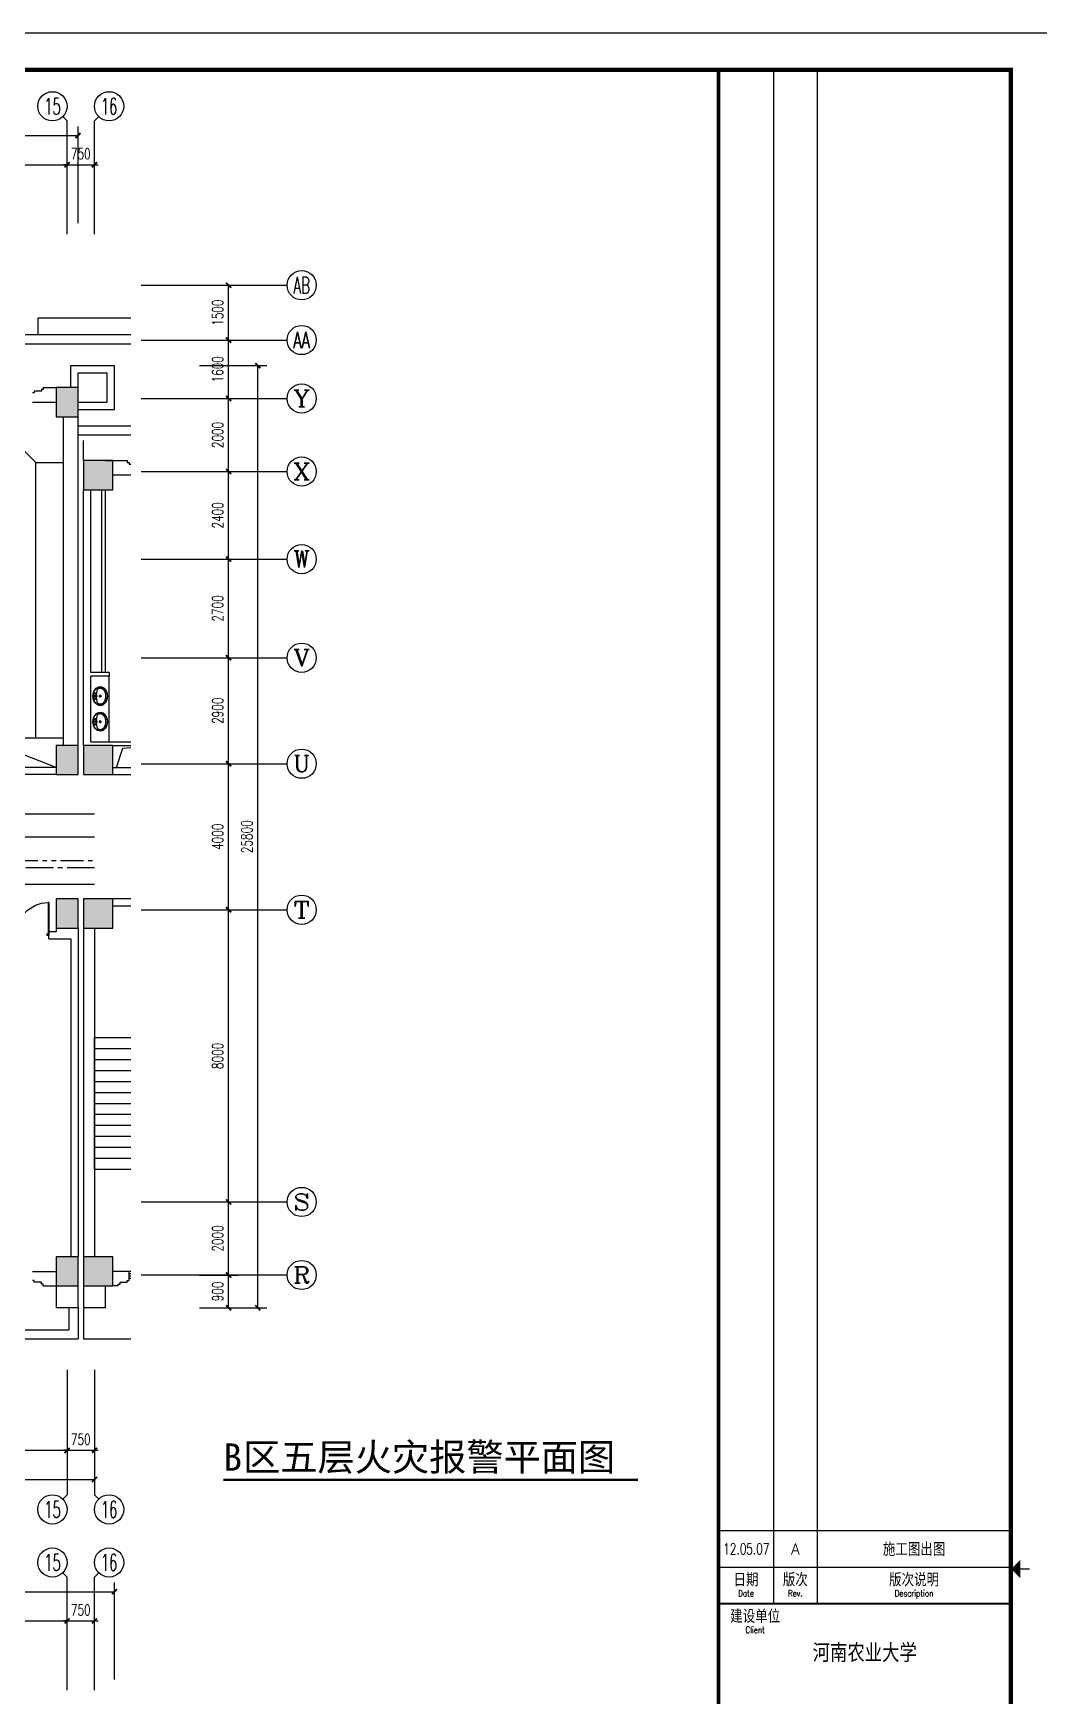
# Model space of a CAD drawing. Extents: x 190999 to 918899, y -200814 to 215286.
# Drawn here: x 401037 to 428562, y -57834 to -12314 of the extents above; entities that cross this region are included whole.
import ezdxf
from ezdxf.enums import TextEntityAlignment as Align

# ---------------------------------------------------------------- set-up
doc = ezdxf.new("R2010")
doc.units = 0
doc.header["$LTSCALE"] = 1000
doc.header["$MEASUREMENT"] = 0
doc.linetypes.add('CENTER2', pattern=[1.125, 0.75, -0.125, 0.125, -0.125])
doc.linetypes.add('PHANTOM2', pattern=[1.25, 0.625, -0.125, 0.125, -0.125, 0.125, -0.125])
doc.layers.get('Defpoints').update_dxf_attribs({"color": 1})
for name, color, linetype in [('00-WIRE-4', 6, 'Continuous'), ('A-卫生间', 250, 'Continuous'), ('A-墙线', 2, 'Continuous'), ('A-外包装修', 250, 'Continuous'), ('A-外窗', 145, 'Continuous'), ('A-家具', 250, 'Continuous'), ('A-门', 167, 'Continuous'), ('AXIS', 3, 'Continuous'), ('AXIS_TEXT', 7, 'Continuous'), ('COLUMN', 2, 'Continuous'), ('DIM_SYMB', 3, 'Continuous'), ('PUB_HATCH', 250, 'Continuous'), ('PUB_TEXT', 7, 'Continuous'), ('STAIR', 5, 'Continuous'), ('图框', 189, 'Continuous'), ('洞口线', 165, 'Continuous')]:
    doc.layers.add(name, color=color, linetype=linetype)
doc.styles.add('_TCH_AXIS', font='COMPLEX', dxfattribs={"bigfont": 'GBCBIG'})
doc.styles.add('COMPLEX', font='COMPLEX')
doc.styles.add('DIM_FONT', font='SIMPLEX', dxfattribs={"width": 0.7, "bigfont": 'GBCBIG'})
doc.styles.add('HT', font='simhei.ttf')
doc.styles.add('TKZ1_tjhts.shx', font='tjromant.shx', dxfattribs={"bigfont": 'tjhts.shx'})
doc.styles.add('TKZ2_tjkts.shx', font='tjromant.shx', dxfattribs={"bigfont": 'tjkts.shx'})
doc.styles.add('XXK', font='romans.shx', dxfattribs={"width": 0.75, "bigfont": 'hzf.shx'})
doc.linetypes.add('4INE', pattern='A,1,-0.15,["4",XXK,S=0.3,R=0,X=-0.1,Y=-0.1],-0.25', length=1.4)
doc.linetypes.add('BIG-DLINE', pattern='A,1,-0.15,["D",XXK,S=0.2,R=0,X=-0.1,Y=-0.09],-0.2', length=1.35)
doc.dimstyles.new('DIMN', dxfattribs={"dimtxt": 300, "dimasz": 100, "dimexe": 250, "dimexo": 300, "dimgap": 150, "dimtad": 1, "dimdec": 0, "dimzin": 0, "dimdsep": 46, "dimtxsty": 'DIM_FONT', "dimblk": 'ARCHTICK', "dimcen": 0.09, "dimclrt": 7, "dimazin": 2, "dimtfac": 1, "dimtdec": 0, "dimtix": 1, "dimtmove": 2, "dimatfit": 3, "dimfxl": 0, "dimtolj": 1, "dimtzin": 0, "dimarcsym": 0})

# ---------------------------------------------------------------- blocks, each defined once
blk = doc.blocks.new('TJAD_TK_A0')
at = {"layer": '图框'}
for p, q in [((2162, 399.3), (973, 399.3)), ((2087, 389.3), (2087, -30.7)), ((2099, 389.3), (2099, -30.7)), ((2072, -10.7), (2152, -10.7)), ((2072, -20.7), (2152, -20.7)), ((2072, -30.7), (2152, -30.7))]:
    blk.add_line(p, q, dxfattribs=at)
at = {"layer": '图框', "const_width": 1.2}
blk.add_lwpolyline([(2152, -431.7), (2152, 389.3), (998, 389.3), (998, -431.7)], close=True, dxfattribs=at)
at = {"layer": '图框'}
for points, const_width in [([(2072, 389.3), (2072, -431.7)], 1), ([(2154.61, -21.2), (2157.11, -21.2)], 0.3), ([(2072, -30.7), (2152, -30.7)], 0.6)]:
    blk.add_lwpolyline(points, dxfattribs=dict(at, const_width=const_width))
blk.add_solid([(2154.61, -23.7), (2154.61, -18.7), (2152.11, -21.2)], dxfattribs=at)
at = {"layer": '图框', "color": 3, "style": 'TKZ1_tjhts.shx'}
for s, height, p in [('施工图出图', 3.6, (2125.5, -15.83)), ('A', 3, (2093, -15.7)), ('河南农业大学', 5, (2112, -44.2))]:
    blk.add_text(s, height=height, dxfattribs=at).set_placement(p, align=Align.MIDDLE_CENTER)
at = {"layer": '图框', "color": 3, "style": 'TKZ1_tjhts.shx', "width": 0.7}
blk.add_text('12.05.07', height=3, dxfattribs=at).set_placement((2079.58, -15.7), align=Align.MIDDLE_CENTER)
at = {"layer": '图框', "style": 'TKZ2_tjkts.shx'}
for s, p in [('日期', (2079.5, -24.16)), ('版次', (2093, -24.16)), ('版次说明', (2125.5, -24.16)), ('建设单位', (2082, -34.16))]:
    blk.add_text(s, height=3.6, dxfattribs=at).set_placement(p, align=Align.MIDDLE_CENTER)
at = {"layer": '图框', "style": 'TKZ2_tjkts.shx', "width": 0.8}
for s, p in [('Date', (2079.5, -27.86)), ('Rev.', (2093, -27.86)), ('Description', (2125.5, -27.86)), ('Client', (2082, -37.86))]:
    blk.add_text(s, height=1.8, dxfattribs=at).set_placement(p, align=Align.MIDDLE_CENTER)
blk = doc.blocks.new('m1800')
at = {"layer": 'A-墙线'}
for p, q in [((-900, -100), (-900, 100)), ((900, -100), (900, 100))]:
    blk.add_line(p, q, dxfattribs=at)
at = {"layer": 'A-门'}
for p, q in [((-900, 900), (-900, 0)), ((-900, 900), (-880, 900)), ((-880, 900), (-880, 50)), ((880, 900), (880, 50)), ((900, 900), (880, 900)), ((900, 900), (900, 0)), ((-900, 50), (-870, 50)), ((-900, 0), (-850, 0)), ((-870, 50), (-870, 30)), ((-870, 30), (-850, 30)), ((-850, 30), (-850, 0)), ((850, 30), (850, 0)), ((870, 30), (850, 30)), ((900, 0), (850, 0)), ((870, 50), (870, 30)), ((900, 50), (870, 50))]:
    blk.add_line(p, q, dxfattribs=at)
for centre, start, end in [((-900, 0), 0, 88.7267), ((900, 0), 91.2733, 180)]:
    blk.add_arc(centre, 900, start, end, dxfattribs=at)
blk = doc.blocks.new('手盆')
at = {"layer": 'A-卫生间'}
for p, q in [((113, 12), (46, 16)), ((160, 0), (235, 0)), ((198, -37), (198, 38)), ((113, -11), (46, -16))]:
    blk.add_line(p, q, dxfattribs=at)
for centre, major_axis, ratio, start_param, end_param in [((198, 0), (0, 259), 0.763797, 3.141593, 9.424778), ((194, 0), (0, 259), 0.413212, 0.351725, 1.519021), ((106, 0), (0, 13.9), 0.9, 3.760941, 5.663837), ((194, 0), (0, 259), 0.413212, 1.620217, 2.789865)]:
    blk.add_ellipse(centre, major_axis=major_axis, ratio=ratio, start_param=start_param, end_param=end_param, dxfattribs=at)
for centre, major_axis in [((46, 0), (0, 15.8)), ((56, 71), (0, 20.6)), ((56, 71), (0, 15.6)), ((198, 0), (0, 23.4)), ((56, -71), (0, 20.6)), ((56, -71), (0, 15.6))]:
    blk.add_ellipse(centre, major_axis=major_axis, ratio=0.9, dxfattribs=at)
for points, knots in [([(198, -249), (204, -249), (211, -249), (228, -246), (239, -243), (260, -236), (270, -231), (290, -218), (299, -211), (317, -194), (325, -185), (340, -164), (347, -153), (360, -129), (365, -116), (374, -90), (378, -76), (383, -48), (385, -34), (387, -5), (387, 9), (385, 38), (383, 52), (377, 80), (373, 94), (364, 120), (358, 133), (345, 156), (338, 167), (323, 187), (314, 197), (296, 213), (287, 220), (267, 232), (257, 237), (236, 244), (225, 247), (204, 249), (193, 249), (171, 247), (161, 245), (140, 237), (129, 232), (110, 221), (100, 213), (82, 197), (74, 188), (58, 168), (51, 157), (38, 133), (32, 121), (23, 95), (19, 81), (13, 53), (11, 39), (9, 10), (9, -4), (10, -33), (12, -47), (18, -75), (21, -89), (30, -115), (36, -128), (48, -152), (55, -163), (70, -184), (78, -193), (96, -210), (105, -218), (125, -230), (135, -235), (156, -243), (167, -246), (184, -249), (191, -249), (198, -249)], [0, 0, 0, 0, 0.105369, 0.105369, 0.278747, 0.278747, 0.452125, 0.452125, 0.625504, 0.625504, 0.798882, 0.798882, 0.97226, 0.97226, 1.145639, 1.145639, 1.319017, 1.319017, 1.492395, 1.492395, 1.665774, 1.665774, 1.839152, 1.839152, 2.01253, 2.01253, 2.185909, 2.185909, 2.359287, 2.359287, 2.532665, 2.532665, 2.706044, 2.706044, 2.879422, 2.879422, 3.0528, 3.0528, 3.226179, 3.226179, 3.399557, 3.399557, 3.572935, 3.572935, 3.746313, 3.746313, 3.919692, 3.919692, 4.09307, 4.09307, 4.266448, 4.266448, 4.439827, 4.439827, 4.613205, 4.613205, 4.786583, 4.786583, 4.959962, 4.959962, 5.13334, 5.13334, 5.306718, 5.306718, 5.480097, 5.480097, 5.653475, 5.653475, 5.826853, 5.826853, 6.000232, 6.000232, 6.17361, 6.17361, 6.283185, 6.283185, 6.283185, 6.283185]), ([(119, -185), (121, -187), (123, -188), (130, -193), (135, -196), (146, -202), (152, -205), (163, -209), (169, -210), (180, -213), (186, -214), (194, -214), (196, -214), (198, -214), (204, -214), (209, -214), (222, -212), (229, -210), (241, -206), (245, -204), (254, -200), (259, -197), (269, -191), (275, -187), (286, -178), (291, -173), (300, -162), (304, -158), (314, -145), (319, -137), (327, -123), (329, -118), (334, -107), (336, -101), (341, -89), (343, -83), (346, -71), (348, -64), (351, -49), (352, -40), (354, -22), (355, -13), (355, 5), (355, 14), (354, 32), (352, 41), (349, 58), (348, 66), (343, 81), (341, 89), (335, 104), (332, 111), (326, 125), (322, 132), (314, 144), (310, 150), (301, 162), (296, 167), (287, 177), (281, 181), (272, 189), (267, 192), (256, 199), (250, 202), (238, 207), (233, 209), (223, 211), (217, 212), (205, 214), (198, 214), (186, 213), (181, 213), (171, 211), (166, 210), (151, 205), (141, 200), (128, 191), (123, 188), (119, 185)], [5.740897, 5.740897, 5.740897, 5.740897, 5.780874, 5.780874, 5.896829, 5.896829, 6.012784, 6.012784, 6.128739, 6.128739, 6.240697, 6.240697, 6.283185, 6.283185, 6.283185, 6.399826, 6.399826, 6.5409, 6.5409, 6.634, 6.634, 6.7271, 6.7271, 6.852188, 6.852188, 6.977276, 6.977276, 7.077377, 7.077377, 7.229977, 7.229977, 7.317389, 7.317389, 7.404801, 7.404801, 7.497094, 7.497094, 7.589386, 7.589386, 7.712334, 7.712334, 7.835281, 7.835281, 7.958228, 7.958228, 8.081175, 8.081175, 8.194983, 8.194983, 8.30879, 8.30879, 8.422598, 8.422598, 8.537599, 8.537599, 8.6526, 8.6526, 8.767602, 8.767602, 8.884432, 8.884432, 8.982435, 8.982435, 9.119467, 9.119467, 9.224191, 9.224191, 9.328914, 9.328914, 9.470087, 9.470087, 9.571187, 9.571187, 9.672288, 9.672288, 9.874489, 9.874489, 9.967059, 9.967059, 9.967059, 9.967059])]:
    blk.add_open_spline(points, degree=3, knots=knots, dxfattribs=at)
blk.add_point((46, 0), dxfattribs=at)
blk = doc.blocks.new('_ArchTick')
at = {"const_width": 0.5}
blk.add_lwpolyline([(-0.7, -0.7), (0.7, 0.7)], dxfattribs=at)
blk = doc.blocks.new('*D1419')
at = {"layer": 'AXIS', "color": 0, "lineweight": -2}
for p, q in [((395712, -57385), (395712, -55535)), ((401962, -57385), (401962, -55535)), ((395712, -55785), (401962, -55785))]:
    blk.add_line(p, q, dxfattribs=at)
at = {"layer": 'Defpoints', "color": 0}
for p in [(401962, -55785), (395712, -57685), (401962, -57685)]:
    blk.add_point(p, dxfattribs=at)
at = {"layer": 'AXIS', "color": 0, "lineweight": -2, "xscale": 100, "yscale": 100, "zscale": 100, "rotation": 180}
blk.add_blockref('_ArchTick', (395712, -55785), dxfattribs=at)
at = {"layer": 'AXIS', "color": 0, "lineweight": -2, "xscale": 100, "yscale": 100, "zscale": 100}
blk.add_blockref('_ArchTick', (401962, -55785), dxfattribs=at)
at = {"layer": 'AXIS', "color": 7, "insert": (398837, -55485), "char_height": 300, "attachment_point": 5, "style": 'DIM_FONT'}
blk.add_mtext('\\A1;6250', dxfattribs=at)
blk = doc.blocks.new('*D1420')
at = {"layer": 'AXIS', "color": 0, "lineweight": -2}
for p, q in [((401962, -57385), (401962, -55535)), ((402712, -57385), (402712, -55535)), ((401962, -55785), (401862, -55785)), ((401962, -55785), (402712, -55785)), ((402712, -55785), (402812, -55785))]:
    blk.add_line(p, q, dxfattribs=at)
at = {"layer": 'Defpoints', "color": 0}
for p in [(402712, -55785), (401962, -57685), (402712, -57685)]:
    blk.add_point(p, dxfattribs=at)
at = {"layer": 'AXIS', "color": 0, "lineweight": -2, "xscale": 100, "yscale": 100, "zscale": 100}
blk.add_blockref('_ArchTick', (401962, -55785), dxfattribs=at)
at = {"layer": 'AXIS', "color": 0, "lineweight": -2, "xscale": 100, "yscale": 100, "zscale": 100, "rotation": 180}
blk.add_blockref('_ArchTick', (402712, -55785), dxfattribs=at)
at = {"layer": 'AXIS', "color": 7, "insert": (402337, -55485), "char_height": 300, "attachment_point": 5, "style": 'DIM_FONT'}
blk.add_mtext('\\A1;750', dxfattribs=at)
blk = doc.blocks.new('*D1421')
at = {"layer": 'AXIS', "color": 0, "lineweight": -2}
for p, q in [((325012, -57385), (325012, -54735)), ((325012, -54985), (403262, -54985)), ((403262, -57385), (403262, -54735))]:
    blk.add_line(p, q, dxfattribs=at)
at = {"layer": 'Defpoints', "color": 0}
for p in [(403262, -54985), (325012, -57685), (403262, -57685)]:
    blk.add_point(p, dxfattribs=at)
at = {"layer": 'AXIS', "color": 0, "lineweight": -2, "xscale": 100, "yscale": 100, "zscale": 100, "rotation": 180}
blk.add_blockref('_ArchTick', (325012, -54985), dxfattribs=at)
at = {"layer": 'AXIS', "color": 0, "lineweight": -2, "xscale": 100, "yscale": 100, "zscale": 100}
blk.add_blockref('_ArchTick', (403262, -54985), dxfattribs=at)
at = {"layer": 'AXIS', "color": 7, "insert": (364137, -54685), "char_height": 300, "attachment_point": 5, "style": 'DIM_FONT'}
blk.add_mtext('\\A1;78250', dxfattribs=at)
blk = doc.blocks.new('*D1438')
at = {"layer": 'AXIS', "color": 0, "lineweight": -2}
for p, q in [((405590, -46314), (406635, -46314)), ((406385, -47214), (406385, -46314)), ((405590, -47214), (406635, -47214))]:
    blk.add_line(p, q, dxfattribs=at)
at = {"layer": 'Defpoints', "color": 0}
for p in [(405290, -46314), (406385, -46314), (405290, -47214)]:
    blk.add_point(p, dxfattribs=at)
at = {"layer": 'AXIS', "color": 0, "lineweight": -2, "xscale": 100, "yscale": 100, "zscale": 100}
for p, rotation in [((406385, -46314), 90), ((406385, -47214), 270)]:
    blk.add_blockref('_ArchTick', p, dxfattribs=dict(at, rotation=rotation))
at = {"layer": 'AXIS', "color": 7, "insert": (406085, -46764), "char_height": 300, "attachment_point": 5, "rotation": 90, "style": 'DIM_FONT'}
blk.add_mtext('\\A1;900', dxfattribs=at)
blk = doc.blocks.new('*D1439')
at = {"layer": 'AXIS', "color": 0, "lineweight": -2}
for p, q in [((405590, -44314), (406635, -44314)), ((406385, -46314), (406385, -44314)), ((405590, -46314), (406635, -46314))]:
    blk.add_line(p, q, dxfattribs=at)
at = {"layer": 'Defpoints', "color": 0}
for p in [(405290, -44314), (406385, -44314), (405290, -46314)]:
    blk.add_point(p, dxfattribs=at)
at = {"layer": 'AXIS', "color": 0, "lineweight": -2, "xscale": 100, "yscale": 100, "zscale": 100}
for p, rotation in [((406385, -44314), 90), ((406385, -46314), 270)]:
    blk.add_blockref('_ArchTick', p, dxfattribs=dict(at, rotation=rotation))
at = {"layer": 'AXIS', "color": 7, "insert": (406085, -45314), "char_height": 300, "attachment_point": 5, "rotation": 90, "style": 'DIM_FONT'}
blk.add_mtext('\\A1;2000', dxfattribs=at)
blk = doc.blocks.new('*D1440')
at = {"layer": 'AXIS', "color": 0, "lineweight": -2}
for p, q in [((405590, -36314), (406635, -36314)), ((406385, -44314), (406385, -36314)), ((405590, -44314), (406635, -44314))]:
    blk.add_line(p, q, dxfattribs=at)
at = {"layer": 'Defpoints', "color": 0}
for p in [(405290, -36314), (406385, -36314), (405290, -44314)]:
    blk.add_point(p, dxfattribs=at)
at = {"layer": 'AXIS', "color": 0, "lineweight": -2, "xscale": 100, "yscale": 100, "zscale": 100}
for p, rotation in [((406385, -36314), 90), ((406385, -44314), 270)]:
    blk.add_blockref('_ArchTick', p, dxfattribs=dict(at, rotation=rotation))
at = {"layer": 'AXIS', "color": 7, "insert": (406085, -40314), "char_height": 300, "attachment_point": 5, "rotation": 90, "style": 'DIM_FONT'}
blk.add_mtext('\\A1;8000', dxfattribs=at)
blk = doc.blocks.new('*D1441')
at = {"layer": 'AXIS', "color": 0, "lineweight": -2}
for p, q in [((405590, -32314), (406635, -32314)), ((406385, -36314), (406385, -32314)), ((405590, -36314), (406635, -36314))]:
    blk.add_line(p, q, dxfattribs=at)
at = {"layer": 'Defpoints', "color": 0}
for p in [(405290, -32314), (406385, -32314), (405290, -36314)]:
    blk.add_point(p, dxfattribs=at)
at = {"layer": 'AXIS', "color": 0, "lineweight": -2, "xscale": 100, "yscale": 100, "zscale": 100}
for p, rotation in [((406385, -32314), 90), ((406385, -36314), 270)]:
    blk.add_blockref('_ArchTick', p, dxfattribs=dict(at, rotation=rotation))
at = {"layer": 'AXIS', "color": 7, "insert": (406085, -34314), "char_height": 300, "attachment_point": 5, "rotation": 90, "style": 'DIM_FONT'}
blk.add_mtext('\\A1;4000', dxfattribs=at)
blk = doc.blocks.new('*D1442')
at = {"layer": 'AXIS', "color": 0, "lineweight": -2}
for p, q in [((405590, -29414), (406635, -29414)), ((406385, -32314), (406385, -29414)), ((405590, -32314), (406635, -32314))]:
    blk.add_line(p, q, dxfattribs=at)
at = {"layer": 'Defpoints', "color": 0}
for p in [(405290, -29414), (406385, -29414), (405290, -32314)]:
    blk.add_point(p, dxfattribs=at)
at = {"layer": 'AXIS', "color": 0, "lineweight": -2, "xscale": 100, "yscale": 100, "zscale": 100}
for p, rotation in [((406385, -29414), 90), ((406385, -32314), 270)]:
    blk.add_blockref('_ArchTick', p, dxfattribs=dict(at, rotation=rotation))
at = {"layer": 'AXIS', "color": 7, "insert": (406085, -30864), "char_height": 300, "attachment_point": 5, "rotation": 90, "style": 'DIM_FONT'}
blk.add_mtext('\\A1;2900', dxfattribs=at)
blk = doc.blocks.new('*D1443')
at = {"layer": 'AXIS', "color": 0, "lineweight": -2}
for p, q in [((405590, -26714), (406635, -26714)), ((406385, -29414), (406385, -26714)), ((405590, -29414), (406635, -29414))]:
    blk.add_line(p, q, dxfattribs=at)
at = {"layer": 'Defpoints', "color": 0}
for p in [(405290, -26714), (406385, -26714), (405290, -29414)]:
    blk.add_point(p, dxfattribs=at)
at = {"layer": 'AXIS', "color": 0, "lineweight": -2, "xscale": 100, "yscale": 100, "zscale": 100}
for p, rotation in [((406385, -26714), 90), ((406385, -29414), 270)]:
    blk.add_blockref('_ArchTick', p, dxfattribs=dict(at, rotation=rotation))
at = {"layer": 'AXIS', "color": 7, "insert": (406085, -28064), "char_height": 300, "attachment_point": 5, "rotation": 90, "style": 'DIM_FONT'}
blk.add_mtext('\\A1;2700', dxfattribs=at)
blk = doc.blocks.new('*D1444')
at = {"layer": 'AXIS', "color": 0, "lineweight": -2}
for p, q in [((405590, -24314), (406635, -24314)), ((406385, -26714), (406385, -24314)), ((405590, -26714), (406635, -26714))]:
    blk.add_line(p, q, dxfattribs=at)
at = {"layer": 'Defpoints', "color": 0}
for p in [(405290, -24314), (406385, -24314), (405290, -26714)]:
    blk.add_point(p, dxfattribs=at)
at = {"layer": 'AXIS', "color": 0, "lineweight": -2, "xscale": 100, "yscale": 100, "zscale": 100}
for p, rotation in [((406385, -24314), 90), ((406385, -26714), 270)]:
    blk.add_blockref('_ArchTick', p, dxfattribs=dict(at, rotation=rotation))
at = {"layer": 'AXIS', "color": 7, "insert": (406085, -25514), "char_height": 300, "attachment_point": 5, "rotation": 90, "style": 'DIM_FONT'}
blk.add_mtext('\\A1;2400', dxfattribs=at)
blk = doc.blocks.new('*D1445')
at = {"layer": 'AXIS', "color": 0, "lineweight": -2}
for p, q in [((405590, -22314), (406635, -22314)), ((406385, -24314), (406385, -22314)), ((405590, -24314), (406635, -24314))]:
    blk.add_line(p, q, dxfattribs=at)
at = {"layer": 'Defpoints', "color": 0}
for p in [(405290, -22314), (406385, -22314), (405290, -24314)]:
    blk.add_point(p, dxfattribs=at)
at = {"layer": 'AXIS', "color": 0, "lineweight": -2, "xscale": 100, "yscale": 100, "zscale": 100}
for p, rotation in [((406385, -22314), 90), ((406385, -24314), 270)]:
    blk.add_blockref('_ArchTick', p, dxfattribs=dict(at, rotation=rotation))
at = {"layer": 'AXIS', "color": 7, "insert": (406085, -23314), "char_height": 300, "attachment_point": 5, "rotation": 90, "style": 'DIM_FONT'}
blk.add_mtext('\\A1;2000', dxfattribs=at)
blk = doc.blocks.new('*D1446')
at = {"layer": 'AXIS', "color": 0, "lineweight": -2}
for p, q in [((405590, -20714), (406635, -20714)), ((406385, -22314), (406385, -20714)), ((405590, -22314), (406635, -22314))]:
    blk.add_line(p, q, dxfattribs=at)
at = {"layer": 'Defpoints', "color": 0}
for p in [(405290, -20714), (406385, -20714), (405290, -22314)]:
    blk.add_point(p, dxfattribs=at)
at = {"layer": 'AXIS', "color": 0, "lineweight": -2, "xscale": 100, "yscale": 100, "zscale": 100}
for p, rotation in [((406385, -20714), 90), ((406385, -22314), 270)]:
    blk.add_blockref('_ArchTick', p, dxfattribs=dict(at, rotation=rotation))
at = {"layer": 'AXIS', "color": 7, "insert": (406085, -21514), "char_height": 300, "attachment_point": 5, "rotation": 90, "style": 'DIM_FONT'}
blk.add_mtext('\\A1;1600', dxfattribs=at)
blk = doc.blocks.new('*D1447')
at = {"layer": 'AXIS', "color": 0, "lineweight": -2}
for p, q in [((405590, -19214), (406635, -19214)), ((406385, -20714), (406385, -19214)), ((405590, -20714), (406635, -20714))]:
    blk.add_line(p, q, dxfattribs=at)
at = {"layer": 'Defpoints', "color": 0}
for p in [(405290, -19214), (406385, -19214), (405290, -20714)]:
    blk.add_point(p, dxfattribs=at)
at = {"layer": 'AXIS', "color": 0, "lineweight": -2, "xscale": 100, "yscale": 100, "zscale": 100}
for p, rotation in [((406385, -19214), 90), ((406385, -20714), 270)]:
    blk.add_blockref('_ArchTick', p, dxfattribs=dict(at, rotation=rotation))
at = {"layer": 'AXIS', "color": 7, "insert": (406085, -19964), "char_height": 300, "attachment_point": 5, "rotation": 90, "style": 'DIM_FONT'}
blk.add_mtext('\\A1;1500', dxfattribs=at)
blk = doc.blocks.new('*D1448')
at = {"layer": 'AXIS', "color": 0, "lineweight": -2}
for p, q in [((405590, -21414), (407435, -21414)), ((407185, -47214), (407185, -21414)), ((405590, -47214), (407435, -47214))]:
    blk.add_line(p, q, dxfattribs=at)
at = {"layer": 'Defpoints', "color": 0}
for p in [(405290, -21414), (407185, -21414), (405290, -47214)]:
    blk.add_point(p, dxfattribs=at)
at = {"layer": 'AXIS', "color": 0, "lineweight": -2, "xscale": 100, "yscale": 100, "zscale": 100}
for p, rotation in [((407185, -21414), 90), ((407185, -47214), 270)]:
    blk.add_blockref('_ArchTick', p, dxfattribs=dict(at, rotation=rotation))
at = {"layer": 'AXIS', "color": 7, "insert": (406885, -34314), "char_height": 300, "attachment_point": 5, "rotation": 90, "style": 'DIM_FONT'}
blk.add_mtext('\\A1;25800', dxfattribs=at)
blk = doc.blocks.new('*D1472')
at = {"layer": 'AXIS', "color": 0, "lineweight": -2}
for p, q in [((395712, -17514), (395712, -15664)), ((395712, -15914), (401962, -15914)), ((401962, -17514), (401962, -15664))]:
    blk.add_line(p, q, dxfattribs=at)
at = {"layer": 'Defpoints', "color": 0}
for p in [(401962, -15914), (395712, -17814), (401962, -17814)]:
    blk.add_point(p, dxfattribs=at)
at = {"layer": 'AXIS', "color": 0, "lineweight": -2, "xscale": 100, "yscale": 100, "zscale": 100, "rotation": 180}
blk.add_blockref('_ArchTick', (395712, -15914), dxfattribs=at)
at = {"layer": 'AXIS', "color": 0, "lineweight": -2, "xscale": 100, "yscale": 100, "zscale": 100}
blk.add_blockref('_ArchTick', (401962, -15914), dxfattribs=at)
at = {"layer": 'AXIS', "color": 7, "insert": (398837, -15614), "char_height": 300, "attachment_point": 5, "style": 'DIM_FONT'}
blk.add_mtext('\\A1;6250', dxfattribs=at)
blk = doc.blocks.new('*D1473')
at = {"layer": 'AXIS', "color": 0, "lineweight": -2}
for p, q in [((401962, -15914), (401862, -15914)), ((401962, -17514), (401962, -15664)), ((401962, -15914), (402712, -15914)), ((402712, -17514), (402712, -15664)), ((402712, -15914), (402812, -15914))]:
    blk.add_line(p, q, dxfattribs=at)
at = {"layer": 'Defpoints', "color": 0}
for p in [(402712, -15914), (401962, -17814), (402712, -17814)]:
    blk.add_point(p, dxfattribs=at)
at = {"layer": 'AXIS', "color": 0, "lineweight": -2, "xscale": 100, "yscale": 100, "zscale": 100}
blk.add_blockref('_ArchTick', (401962, -15914), dxfattribs=at)
at = {"layer": 'AXIS', "color": 0, "lineweight": -2, "xscale": 100, "yscale": 100, "zscale": 100, "rotation": 180}
blk.add_blockref('_ArchTick', (402712, -15914), dxfattribs=at)
at = {"layer": 'AXIS', "color": 7, "insert": (402337, -15614), "char_height": 300, "attachment_point": 5, "style": 'DIM_FONT'}
blk.add_mtext('\\A1;750', dxfattribs=at)
blk = doc.blocks.new('*D1474')
at = {"layer": 'AXIS', "color": 0, "lineweight": -2}
for p, q in [((325012, -17514), (325012, -14864)), ((402262, -17514), (402262, -14864)), ((325012, -15114), (402262, -15114))]:
    blk.add_line(p, q, dxfattribs=at)
at = {"layer": 'Defpoints', "color": 0}
for p in [(402262, -15114), (325012, -17814), (402262, -17814)]:
    blk.add_point(p, dxfattribs=at)
at = {"layer": 'AXIS', "color": 0, "lineweight": -2, "xscale": 100, "yscale": 100, "zscale": 100, "rotation": 180}
blk.add_blockref('_ArchTick', (325012, -15114), dxfattribs=at)
at = {"layer": 'AXIS', "color": 0, "lineweight": -2, "xscale": 100, "yscale": 100, "zscale": 100}
blk.add_blockref('_ArchTick', (402262, -15114), dxfattribs=at)
at = {"layer": 'AXIS', "color": 7, "insert": (363637, -14814), "char_height": 300, "attachment_point": 5, "style": 'DIM_FONT'}
blk.add_mtext('\\A1;77250', dxfattribs=at)
blk = doc.blocks.new('*D1488')
at = {"layer": 'AXIS', "color": 0, "lineweight": -2}
for p, q in [((395712, -49714), (395712, -51364)), ((401962, -49714), (401962, -51364)), ((395712, -51114), (401962, -51114))]:
    blk.add_line(p, q, dxfattribs=at)
at = {"layer": 'Defpoints', "color": 0}
for p in [(395712, -49414), (401962, -49414), (401962, -51114)]:
    blk.add_point(p, dxfattribs=at)
at = {"layer": 'AXIS', "color": 0, "lineweight": -2, "xscale": 100, "yscale": 100, "zscale": 100, "rotation": 180}
blk.add_blockref('_ArchTick', (395712, -51114), dxfattribs=at)
at = {"layer": 'AXIS', "color": 0, "lineweight": -2, "xscale": 100, "yscale": 100, "zscale": 100}
blk.add_blockref('_ArchTick', (401962, -51114), dxfattribs=at)
at = {"layer": 'AXIS', "color": 7, "insert": (398837, -50814), "char_height": 300, "attachment_point": 5, "style": 'DIM_FONT'}
blk.add_mtext('\\A1;6250', dxfattribs=at)
blk = doc.blocks.new('*D1489')
at = {"layer": 'AXIS', "color": 0, "lineweight": -2}
for p, q in [((401962, -49714), (401962, -51364)), ((402712, -49714), (402712, -51364)), ((401962, -51114), (401862, -51114)), ((401962, -51114), (402712, -51114)), ((402712, -51114), (402812, -51114))]:
    blk.add_line(p, q, dxfattribs=at)
at = {"layer": 'Defpoints', "color": 0}
for p in [(401962, -49414), (402712, -49414), (402712, -51114)]:
    blk.add_point(p, dxfattribs=at)
at = {"layer": 'AXIS', "color": 0, "lineweight": -2, "xscale": 100, "yscale": 100, "zscale": 100}
blk.add_blockref('_ArchTick', (401962, -51114), dxfattribs=at)
at = {"layer": 'AXIS', "color": 0, "lineweight": -2, "xscale": 100, "yscale": 100, "zscale": 100, "rotation": 180}
blk.add_blockref('_ArchTick', (402712, -51114), dxfattribs=at)
at = {"layer": 'AXIS', "color": 7, "insert": (402337, -50814), "char_height": 300, "attachment_point": 5, "style": 'DIM_FONT'}
blk.add_mtext('\\A1;750', dxfattribs=at)
blk = doc.blocks.new('*D1490')
at = {"layer": 'AXIS', "color": 0, "lineweight": -2}
for p, q in [((329412, -49714), (329412, -52164)), ((402712, -49714), (402712, -52164)), ((329412, -51914), (402712, -51914))]:
    blk.add_line(p, q, dxfattribs=at)
at = {"layer": 'Defpoints', "color": 0}
for p in [(329412, -49414), (402712, -49414), (402712, -51914)]:
    blk.add_point(p, dxfattribs=at)
at = {"layer": 'AXIS', "color": 0, "lineweight": -2, "xscale": 100, "yscale": 100, "zscale": 100, "rotation": 180}
blk.add_blockref('_ArchTick', (329412, -51914), dxfattribs=at)
at = {"layer": 'AXIS', "color": 0, "lineweight": -2, "xscale": 100, "yscale": 100, "zscale": 100}
blk.add_blockref('_ArchTick', (402712, -51914), dxfattribs=at)
at = {"layer": 'AXIS', "color": 7, "insert": (366062, -51614), "char_height": 300, "attachment_point": 5, "style": 'DIM_FONT'}
blk.add_mtext('\\A1;73300', dxfattribs=at)
blk = doc.blocks.new('_AXISO')
blk.add_circle((0, 0), 0.5)
at = {"layer": 'AXIS_TEXT', "style": 'COMPLEX', "width": 1.041667}
blk.add_attdef('A', text='', height=0.56, dxfattribs=at).set_placement((-0.25, -0.28), (0.25, -0.28), align=Align.FIT)

msp = doc.modelspace()

# ---------------------------------------------------------------- hatches: boundary and pattern name
at = {"layer": 'PUB_HATCH'}
for points in [[(402261.6, -22813.5), (402261.6, -22013.5), (401661.6, -22013.5), (401661.6, -22813.5)], [(403211.6, -24813.5), (403211.6, -24013.5), (402411.6, -24013.5), (402411.6, -24813.5)], [(402261.6, -32613.5), (402261.6, -31813.5), (401661.6, -31813.5), (401661.6, -32613.5)], [(403211.6, -32613.5), (403211.6, -31813.5), (402411.6, -31813.5), (402411.6, -32613.5)], [(402261.6, -36813.5), (402261.6, -36013.5), (401661.6, -36013.5), (401661.6, -36813.5)], [(403211.6, -36813.5), (403211.6, -36013.5), (402411.6, -36013.5), (402411.6, -36813.5)], [(402261.6, -46613.5), (402261.6, -45813.5), (401661.6, -45813.5), (401661.6, -46613.5)], [(403211.6, -46613.5), (403211.6, -45813.5), (402411.6, -45813.5), (402411.6, -46613.5)]]:
    msp.add_hatch(color=256, dxfattribs=at).paths.add_polyline_path(points)

# ---------------------------------------------------------------- linework, layer by layer
at = {"layer": '00-WIRE-4', "linetype": 'BIG-DLINE'}
msp.add_line((391686.6, -33685), (402711.6, -33685), dxfattribs=at)
at = {"layer": '00-WIRE-4'}
msp.add_line((391761.6, -34313.5), (402711.6, -34313.5), dxfattribs=at)
at = {"layer": '00-WIRE-4', "linetype": 'PHANTOM2'}
msp.add_line((396786.6, -34963.5), (402711.6, -34963.5), dxfattribs=at)
at = {"layer": '00-WIRE-4', "linetype": 'CENTER2'}
msp.add_line((402711.6, -35163.5), (396786.6, -35163.5), dxfattribs=at)
at = {"layer": '00-WIRE-4', "linetype": '4INE'}
msp.add_line((397306.8, -35613.5), (402711.6, -35613.5), dxfattribs=at)
at = {"layer": 'A-卫生间'}
for p, q in [((402911.6, -29813.5), (402911.6, -24813.5)), ((403011.6, -29813.5), (403011.6, -24813.5)), ((403111.6, -31713.5), (403111.6, -29913.5))]:
    msp.add_line(p, q, dxfattribs=at)
at = {"layer": 'A-墙线'}
for p, q in [((402061.6, -21413.5), (403261.6, -21413.5)), ((402061.6, -22013.5), (402061.6, -21413.5)), ((402261.6, -21613.5), (403061.6, -21613.5)), ((402261.6, -22013.5), (402261.6, -21613.5)), ((403061.6, -22413.5), (403061.6, -21613.5)), ((403261.6, -22613.5), (403261.6, -21413.5)), ((401061.6, -22163.5), (401011.6, -22163.5)), ((401061.6, -22113.5), (401061.6, -22163.5)), ((401261.6, -22113.5), (401061.6, -22113.5)), ((401261.6, -22063.5), (401261.6, -22113.5)), ((401311.6, -22063.5), (401261.6, -22063.5)), ((401311.6, -22013.5), (401661.6, -22013.5)), ((401311.6, -22013.5), (401311.6, -22063.5)), ((401011.6, -22413.5), (401661.6, -22413.5)), ((402261.6, -22413.5), (403061.6, -22413.5)), ((402261.6, -22613.5), (403261.6, -22613.5)), ((401861.6, -31813.5), (401861.6, -22813.5)), ((402261.6, -31813.5), (402261.6, -22813.5)), ((403011.6, -24013.5), (403611.6, -24013.5)), ((403611.6, -24013.5), (403611.6, -24063.5)), ((403611.6, -24063.5), (403661.6, -24063.5)), ((403661.6, -24063.5), (403661.6, -24113.5)), ((403661.6, -24113.5), (403711.6, -24113.5)), ((403711.6, -24413.5), (403211.6, -24413.5)), ((402411.6, -31813.5), (402411.6, -24813.5)), ((402611.6, -29813.5), (402611.6, -24813.5)), ((403111.6, -29813.5), (402611.6, -29813.5)), ((402611.6, -31713.5), (402611.6, -29913.5)), ((403111.6, -29913.5), (402611.6, -29913.5)), ((403111.6, -29813.5), (403111.6, -29913.5)), ((402611.6, -31713.5), (403711.6, -31713.5)), ((403211.6, -31813.5), (403711.6, -31813.5)), ((401661.6, -32613.5), (399411.6, -32613.5)), ((401661.6, -32413.5), (399611.6, -32413.5)), ((403211.6, -32413.5), (403711.6, -32413.5)), ((403211.6, -32613.5), (403711.6, -32613.5)), ((403711.6, -36013.5), (403211.6, -36013.5)), ((403711.6, -36213.5), (403211.6, -36213.5)), ((401661.6, -36813.5), (401661.6, -36913.5)), ((402261.6, -36813.5), (402261.6, -45813.5)), ((402411.6, -36813.5), (402411.6, -45813.5)), ((402711.6, -36813.5), (402711.6, -45813.5)), ((401661.6, -36913.5), (401461.6, -36913.5)), ((401461.6, -37113.5), (402061.6, -37113.5)), ((402061.6, -37113.5), (402061.6, -45813.5)), ((401011.6, -46213.5), (401661.6, -46213.5)), ((403661.6, -46213.5), (403211.6, -46213.5)), ((403661.6, -46463.5), (403661.6, -46213.5)), ((401061.6, -46463.5), (401011.6, -46463.5)), ((401061.6, -46513.5), (401061.6, -46463.5)), ((401261.6, -46513.5), (401061.6, -46513.5)), ((401261.6, -46563.5), (401261.6, -46513.5)), ((401311.6, -46563.5), (401261.6, -46563.5)), ((401311.6, -46613.5), (401311.6, -46563.5)), ((401311.6, -46613.5), (401661.6, -46613.5)), ((401661.6, -46613.5), (401661.6, -47213.5)), ((402261.6, -47213.5), (402261.6, -46613.5)), ((402411.6, -46613.5), (402411.6, -47213.5)), ((403011.6, -47213.5), (403011.6, -46613.5)), ((403361.6, -46613.5), (403211.6, -46613.5)), ((403361.6, -46613.5), (403361.6, -46563.5)), ((403361.6, -46563.5), (403411.6, -46563.5)), ((403411.6, -46563.5), (403411.6, -46513.5)), ((403411.6, -46513.5), (403611.6, -46513.5)), ((403611.6, -46463.5), (403661.6, -46463.5)), ((403611.6, -46513.5), (403611.6, -46463.5)), ((402261.6, -47213.5), (401661.6, -47213.5)), ((403011.6, -47213.5), (402411.6, -47213.5))]:
    msp.add_line(p, q, dxfattribs=at)
at = {"layer": 'A-外包装修'}
for p, q in [((337611.6, -20563.4), (403711.6, -20563.4)), ((337861.6, -20813.4), (403711.6, -20813.4)), ((402261.6, -23063.5), (403711.6, -23063.5)), ((402261.6, -23313.5), (403711.6, -23313.5)), ((402411.6, -24013.5), (402411.6, -23463.5)), ((402011.6, -47213.5), (402011.6, -47813.7)), ((402261.6, -47213.5), (402261.6, -48063.7)), ((402411.6, -47213.5), (402411.6, -48063.7)), ((337611.6, -48063.7), (402261.6, -48063.7)), ((337861.6, -47813.7), (402011.6, -47813.7)), ((402411.6, -48063.7), (403711.6, -48063.7))]:
    msp.add_line(p, q, dxfattribs=at)
msp.add_lwpolyline([(403711.6, -20113.2), (401161.3, -20113.2), (401161.3, -20563.4)], dxfattribs=at)
at = {"layer": 'A-外窗'}
for p, q in [((403711.6, -46213.5), (403661.6, -46213.5)), ((403711.6, -46283.5), (403661.6, -46283.5)), ((403711.6, -46343.5), (403661.6, -46343.5)), ((403711.6, -46413.5), (403661.6, -46413.5))]:
    msp.add_line(p, q, dxfattribs=at)
at = {"layer": 'A-家具'}
for p, q in [((400211.6, -23163.5), (401111.6, -24063.5)), ((401111.6, -31613.5), (401111.6, -24063.5)), ((401111.6, -24063.5), (401861.6, -24063.5)), ((401861.6, -31613.5), (399611.6, -31613.5)), ((401661.6, -32413.5), (399611.6, -31613.5))]:
    msp.add_line(p, q, dxfattribs=at)
at = {"layer": 'AXIS'}
for p, q in [((401844.5, -14596.4), (401961.6, -14713.5)), ((401961.6, -17813.5), (401961.6, -14713.5)), ((402828.8, -14596.4), (402711.6, -14713.5)), ((402711.6, -17813.5), (402711.6, -14713.5)), ((403990.1, -19213.5), (407984.6, -19213.5)), ((403990.1, -20713.5), (407984.6, -20713.5)), ((403990.1, -22313.5), (407984.6, -22313.5)), ((403990.1, -24313.5), (407984.6, -24313.5)), ((403990.1, -26713.5), (407984.6, -26713.5)), ((403990.1, -29413.5), (407984.6, -29413.5)), ((403990.1, -32313.5), (407984.6, -32313.5)), ((403990.1, -36313.5), (407984.6, -36313.5)), ((403990.1, -44313.5), (407984.6, -44313.5)), ((403990.1, -46313.5), (407984.6, -46313.5)), ((401961.6, -48913.5), (401961.6, -52332.6)), ((402711.6, -48913.5), (402711.6, -52332.6)), ((401844.5, -52449.8), (401961.6, -52332.6)), ((402828.8, -52449.8), (402711.6, -52332.6)), ((401844.5, -54467.4), (401961.6, -54584.5)), ((401961.6, -57684.5), (401961.6, -54584.5)), ((402828.8, -54467.4), (402711.6, -54584.5)), ((402711.6, -57684.5), (402711.6, -54584.5))]:
    msp.add_line(p, q, dxfattribs=at)
at = {"layer": 'COLUMN'}
for p, q in [((402261.6, -22013.5), (401661.6, -22013.5)), ((401661.6, -22013.5), (401661.6, -22813.5)), ((402261.6, -22813.5), (402261.6, -22013.5)), ((401661.6, -22813.5), (402261.6, -22813.5)), ((403211.6, -24013.5), (402411.6, -24013.5)), ((402411.6, -24013.5), (402411.6, -24813.5)), ((403211.6, -24813.5), (403211.6, -24013.5)), ((402411.6, -24813.5), (403211.6, -24813.5)), ((402261.6, -31813.5), (401661.6, -31813.5)), ((401661.6, -31813.5), (401661.6, -32613.5)), ((402261.6, -32613.5), (402261.6, -31813.5)), ((403211.6, -31813.5), (402411.6, -31813.5)), ((402411.6, -31813.5), (402411.6, -32613.5)), ((403211.6, -32613.5), (403211.6, -31813.5)), ((401661.6, -32613.5), (402261.6, -32613.5)), ((402411.6, -32613.5), (403211.6, -32613.5)), ((402261.6, -36013.5), (401661.6, -36013.5)), ((401661.6, -36013.5), (401661.6, -36813.5)), ((402261.6, -36813.5), (402261.6, -36013.5)), ((403211.6, -36013.5), (402411.6, -36013.5)), ((402411.6, -36013.5), (402411.6, -36813.5)), ((403211.6, -36813.5), (403211.6, -36013.5)), ((401661.6, -36813.5), (402261.6, -36813.5)), ((402411.6, -36813.5), (403211.6, -36813.5)), ((402261.6, -45813.5), (401661.6, -45813.5)), ((401661.6, -45813.5), (401661.6, -46613.5)), ((402261.6, -46613.5), (402261.6, -45813.5)), ((403211.6, -45813.5), (402411.6, -45813.5)), ((402411.6, -45813.5), (402411.6, -46613.5)), ((403211.6, -46613.5), (403211.6, -45813.5)), ((401661.6, -46613.5), (402261.6, -46613.5)), ((402411.6, -46613.5), (403211.6, -46613.5))]:
    msp.add_line(p, q, dxfattribs=at)
at = {"layer": 'DIM_SYMB', "const_width": 70}
msp.add_lwpolyline([(406240.5, -51921), (417589.1, -51921)], dxfattribs=at)
at = {"layer": 'STAIR'}
for p, q in [((402711.6, -43413.5), (402711.6, -39813.5)), ((402711.6, -39813.5), (403711.6, -39813.5)), ((402711.6, -40113.5), (403711.6, -40113.5)), ((402711.6, -40413.5), (403711.6, -40413.5)), ((402711.6, -40713.5), (403711.6, -40713.5)), ((402711.6, -41013.5), (403711.6, -41013.5)), ((402711.6, -41313.5), (403711.6, -41313.5)), ((402711.6, -41613.5), (403711.6, -41613.5)), ((402711.6, -41913.5), (403711.6, -41913.5)), ((402711.6, -42213.5), (403711.6, -42213.5)), ((402711.6, -42513.5), (403711.6, -42513.5)), ((402711.6, -42813.5), (403711.6, -42813.5)), ((402711.6, -43113.5), (403711.6, -43113.5)), ((402711.6, -43413.5), (403711.6, -43413.5))]:
    msp.add_line(p, q, dxfattribs=at)
at = {"layer": '洞口线', "ltscale": 2}
msp.add_lwpolyline([(403311.6, -32413.5), (403489.5, -31887.1), (403711.6, -31874.7)], dxfattribs=at)

# ---------------------------------------------------------------- block references
for p in [(402671.6, -30463.5), (402671.6, -31163.5)]:
    msp.add_blockref('手盆', p)
at = {"layer": 'A-门', "xscale": -1}
msp.add_blockref('m1800', (400561.6, -37013.5), dxfattribs=at)
at = {"layer": 'AXIS'}
ref = msp.add_blockref('_AXISO', (401561.6, -14313.5), dxfattribs=dict(at, xscale=800, yscale=800, zscale=800))
ref.add_attrib('A', '15', dxfattribs={"layer": 'AXIS_TEXT', "height": 452.55, "style": '_TCH_AXIS', "width": 0.724138}).set_placement((401335.4, -14539.8), (401787.9, -14539.8), align=Align.FIT)
ref = msp.add_blockref('_AXISO', (403111.6, -14313.5), dxfattribs=dict(at, xscale=800, yscale=800, zscale=800))
ref.add_attrib('A', '16', dxfattribs={"layer": 'AXIS_TEXT', "height": 452.55, "style": '_TCH_AXIS', "width": 0.724138}).set_placement((402885.4, -14539.8), (403337.9, -14539.8), align=Align.FIT)
ref = msp.add_blockref('_AXISO', (408384.6, -19213.5), dxfattribs=dict(at, xscale=800, yscale=800, zscale=800))
ref.add_attrib('A', 'AB', dxfattribs={"layer": 'AXIS_TEXT', "height": 452.55, "style": '_TCH_AXIS', "width": 0.552632}).set_placement((408158.3, -19439.8), (408610.9, -19439.8), align=Align.FIT)
ref = msp.add_blockref('_AXISO', (408384.6, -20713.5), dxfattribs=dict(at, xscale=800, yscale=800, zscale=800))
ref.add_attrib('A', 'AA', dxfattribs={"layer": 'AXIS_TEXT', "height": 452.55, "style": '_TCH_AXIS', "width": 0.538462}).set_placement((408158.3, -20939.8), (408610.9, -20939.8), align=Align.FIT)
ref = msp.add_blockref('_AXISO', (408384.6, -22313.5), dxfattribs=dict(at, xscale=800, yscale=800, zscale=800))
ref.add_attrib('A', 'Y', dxfattribs={"layer": 'AXIS_TEXT', "height": 452.5, "style": '_TCH_AXIS', "width": 1.105263}).set_placement((408158.3, -22539.8), (408610.9, -22539.8), align=Align.FIT)
ref = msp.add_blockref('_AXISO', (408384.6, -24313.5), dxfattribs=dict(at, xscale=800, yscale=800, zscale=800))
ref.add_attrib('A', 'X', dxfattribs={"layer": 'AXIS_TEXT', "height": 452.5, "style": '_TCH_AXIS', "width": 1.166667}).set_placement((408158.3, -24539.8), (408610.9, -24539.8), align=Align.FIT)
ref = msp.add_blockref('_AXISO', (408384.6, -26713.5), dxfattribs=dict(at, xscale=800, yscale=800, zscale=800))
ref.add_attrib('A', 'W', dxfattribs={"layer": 'AXIS_TEXT', "height": 452.5, "style": '_TCH_AXIS', "width": 0.954545}).set_placement((408158.3, -26939.8), (408610.9, -26939.8), align=Align.FIT)
ref = msp.add_blockref('_AXISO', (408384.6, -29413.5), dxfattribs=dict(at, xscale=800, yscale=800, zscale=800))
ref.add_attrib('A', 'V', dxfattribs={"layer": 'AXIS_TEXT', "height": 452.5, "style": '_TCH_AXIS', "width": 1.166667}).set_placement((408158.3, -29639.8), (408610.9, -29639.8), align=Align.FIT)
ref = msp.add_blockref('_AXISO', (408384.6, -32313.5), dxfattribs=dict(at, xscale=800, yscale=800, zscale=800))
ref.add_attrib('A', 'U', dxfattribs={"layer": 'AXIS_TEXT', "height": 452.5, "style": '_TCH_AXIS', "width": 1.05}).set_placement((408158.3, -32539.8), (408610.9, -32539.8), align=Align.FIT)
ref = msp.add_blockref('_AXISO', (408384.6, -36313.5), dxfattribs=dict(at, xscale=800, yscale=800, zscale=800))
ref.add_attrib('A', 'T', dxfattribs={"layer": 'AXIS_TEXT', "height": 452.5, "style": '_TCH_AXIS', "width": 1.4}).set_placement((408158.3, -36539.8), (408610.9, -36539.8), align=Align.FIT)
ref = msp.add_blockref('_AXISO', (408384.6, -44313.5), dxfattribs=dict(at, xscale=800, yscale=800, zscale=800))
ref.add_attrib('A', 'S', dxfattribs={"layer": 'AXIS_TEXT', "height": 452.5, "style": '_TCH_AXIS', "width": 1.5}).set_placement((408158.3, -44539.8), (408610.9, -44539.8), align=Align.FIT)
ref = msp.add_blockref('_AXISO', (408384.6, -46313.5), dxfattribs=dict(at, xscale=800, yscale=800, zscale=800))
ref.add_attrib('A', 'R', dxfattribs={"layer": 'AXIS_TEXT', "height": 452.5, "style": '_TCH_AXIS', "width": 1.166667}).set_placement((408158.3, -46539.8), (408610.9, -46539.8), align=Align.FIT)
ref = msp.add_blockref('_AXISO', (401561.6, -52732.6), dxfattribs=dict(at, xscale=800, yscale=800, zscale=800))
ref.add_attrib('A', '15', dxfattribs={"layer": 'AXIS_TEXT', "height": 452.55, "style": '_TCH_AXIS', "width": 0.724138}).set_placement((401335.4, -52958.9), (401787.9, -52958.9), align=Align.FIT)
ref = msp.add_blockref('_AXISO', (403111.6, -52732.6), dxfattribs=dict(at, xscale=800, yscale=800, zscale=800))
ref.add_attrib('A', '16', dxfattribs={"layer": 'AXIS_TEXT', "height": 452.55, "style": '_TCH_AXIS', "width": 0.724138}).set_placement((402885.4, -52958.9), (403337.9, -52958.9), align=Align.FIT)
ref = msp.add_blockref('_AXISO', (401561.6, -54184.5), dxfattribs=dict(at, xscale=800, yscale=800, zscale=800))
ref.add_attrib('A', '15', dxfattribs={"layer": 'AXIS_TEXT', "height": 452.55, "style": '_TCH_AXIS', "width": 0.724138}).set_placement((401335.4, -54410.8), (401787.9, -54410.8), align=Align.FIT)
ref = msp.add_blockref('_AXISO', (403111.6, -54184.5), dxfattribs=dict(at, xscale=800, yscale=800, zscale=800))
ref.add_attrib('A', '16', dxfattribs={"layer": 'AXIS_TEXT', "height": 452.55, "style": '_TCH_AXIS', "width": 0.724138}).set_placement((402885.4, -54410.8), (403337.9, -54410.8), align=Align.FIT)
at = {"layer": '图框', "xscale": 100, "yscale": 100, "zscale": 100}
msp.add_blockref('TJAD_TK_A0', (212598.6, -52243.2), dxfattribs=at)

# ---------------------------------------------------------------- texts
at = {"layer": 'PUB_TEXT', "style": 'HT'}
for s, height, p in [('B', 746.8, (406240.5, -51671.3)), ('区五层火灾报警平面图', 746.84, (406780.6, -51671.3))]:
    msp.add_text(s, height=height, dxfattribs=at).set_placement(p)

# ---------------------------------------------------------------- dimensions: what is measured, and where the dimension line sits
at = {"layer": 'AXIS'}
for p1, p2, distance, picture, middle in [((325011.8, -17813.5), (402261.6, -17813.5), 2700, '*D1474', (363636.7, -14813.5)), ((395711.6, -17813.5), (401961.6, -17813.5), 1900, '*D1472', (398836.6, -15613.5)), ((401961.6, -17813.5), (402711.6, -17813.5), 1900, '*D1473', (402336.6, -15613.5)), ((405290.1, -20713.5), (405290.1, -19213.5), -1094.4, '*D1447', (406084.6, -19963.5)), ((405290.1, -22313.5), (405290.1, -20713.5), -1094.4, '*D1446', (406084.6, -21513.5)), ((405290.1, -47213.5), (405290.1, -21413.5), -1894.4, '*D1448', (406884.6, -34313.5)), ((405290.1, -24313.5), (405290.1, -22313.5), -1094.4, '*D1445', (406084.6, -23313.5)), ((405290.1, -26713.5), (405290.1, -24313.5), -1094.4, '*D1444', (406084.6, -25513.5)), ((405290.1, -29413.5), (405290.1, -26713.5), -1094.4, '*D1443', (406084.6, -28063.5)), ((405290.1, -32313.5), (405290.1, -29413.5), -1094.4, '*D1442', (406084.6, -30863.5)), ((405290.1, -36313.5), (405290.1, -32313.5), -1094.4, '*D1441', (406084.6, -34313.5)), ((405290.1, -44313.5), (405290.1, -36313.5), -1094.4, '*D1440', (406084.6, -40313.5)), ((405290.1, -46313.5), (405290.1, -44313.5), -1094.4, '*D1439', (406084.6, -45313.5)), ((405290.1, -47213.5), (405290.1, -46313.5), -1094.4, '*D1438', (406084.6, -46763.5)), ((329411.6, -49413.5), (402711.6, -49413.5), -2500, '*D1490', (366061.6, -51613.5)), ((395711.6, -49413.5), (401961.6, -49413.5), -1700, '*D1488', (398836.6, -50813.5)), ((401961.6, -49413.5), (402711.6, -49413.5), -1700, '*D1489', (402336.6, -50813.5)), ((325011.8, -57684.5), (403261.6, -57684.5), 2700, '*D1421', (364136.7, -54684.5)), ((395711.6, -57684.5), (401961.6, -57684.5), 1900, '*D1419', (398836.6, -55484.5)), ((401961.6, -57684.5), (402711.6, -57684.5), 1900, '*D1420', (402336.6, -55484.5))]:
    dim = msp.add_aligned_dim(p1=p1, p2=p2, distance=distance, dimstyle='DIMN', dxfattribs=at)
    dim.commit()
    dim.dimension.update_dxf_attribs({"geometry": picture, "text_midpoint": middle})

doc.saveas('drawing.dxf')
